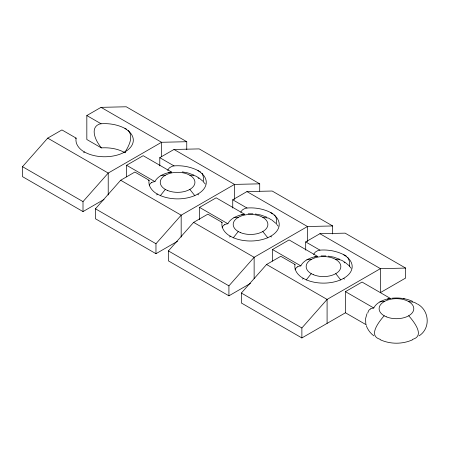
<?xml version="1.0" encoding="UTF-8"?>
<svg xmlns="http://www.w3.org/2000/svg" width="450" height="450" viewBox="0 0 450 450"><rect width="100%" height="100%" fill="white"/><g stroke="black" fill="none" stroke-linecap="round" stroke-linejoin="round"><path stroke-width="0.67" d="M367.847 313.088L367.886 312.649M349.335 266.136L349.436 261.281L347.873 257.597M276.306 224.404C276.919 221.377 276.851 217.89 274.838 215.376M203.31 182.481L203.614 177.694L202.343 173.897M104.017 199.446L83.008 211.579L22.5 176.648L22.5 166.68L47.711 138.127L61.926 129.926L76.168 138.144C74.812 143.691 79.419 149.377 84.347 151.914A28.682 16.56 0 0 0 124.909 151.914L125.494 152.797M177.576 241.222L155.964 253.699L95.456 218.768L95.456 208.8L120.668 180.248L134.882 172.046L149.124 180.27C147.769 185.811 152.376 191.498 157.303 194.034A28.682 16.56 0 0 0 197.865 194.034L198.45 194.917M250.532 283.343L228.921 295.819L168.412 260.887L168.412 250.92L193.624 222.373L207.838 214.166L222.081 222.39C220.725 227.936 225.332 233.618 230.259 236.154A28.682 16.56 0 0 0 270.821 236.154L271.406 237.037M366.491 324.934L345.448 312.784L301.877 337.944L241.369 303.007L241.369 293.04L266.58 264.493L280.794 256.286L295.037 264.51C293.692 270.146 298.311 275.715 303.216 278.274A28.682 16.56 0 0 0 343.777 278.274L344.363 279.163M367.959 312.238L368.865 310.258L370.361 308.998M222.143 227.61L222.953 226.018L224.449 224.758M295.099 269.73L295.909 268.138L297.405 266.878M167.664 170.353L169.273 167.951L171.804 166.427A29.728 17.162 60 0 1 174.026 165.898C182.678 165.195 191.498 166.972 199.125 171.118M149.304 185.124L150.216 183.639L151.493 182.638M313.633 254.458L315.186 252.191L317.717 250.672A29.728 17.162 60 0 1 319.939 250.138M366.969 313.706L365.574 318.639L365.805 323.961M240.733 212.203L242.325 209.981L244.761 208.547A29.728 17.162 60 0 1 246.982 208.018C255.409 207.377 264.077 208.935 271.524 212.991M83.762 152.797L84.347 151.914M156.718 194.917L157.303 194.034M229.674 237.037L230.259 236.154M302.631 279.163L303.216 278.274M124.836 152.37C128.678 146.312 133.639 137.447 128.588 130.742M160.273 195.761L165.319 189.405M233.229 237.881L238.275 231.525M306.186 280.001L311.231 273.651M384.188 315.771C379.502 321.081 367.47 335.745 380.143 339.317M83.008 211.579L83.008 201.611L108.219 173.064L161.544 142.279L186.756 141.716L186.756 149.687M155.964 253.699L155.964 243.731L181.176 215.184L234.501 184.399L259.712 183.836L259.712 191.143M228.921 295.819L228.921 285.857L254.132 257.304L307.457 226.519L332.668 225.956L332.668 233.927M301.877 337.944L301.877 327.977L327.088 299.424L380.413 268.639L405.624 268.076L405.624 278.044L380.413 292.601L380.413 268.639L319.905 233.708L305.696 241.909L305.696 250.127M419.034 335.874C430.774 328.511 429.497 310.433 417.493 304.031M124.476 152.449C117.467 148.59 109.243 147.403 101.334 147.887L86.828 139.506L86.828 115.549L101.036 107.342L126.248 106.779L186.756 141.716M126.579 165.274L143.179 155.689L171.523 172.058A23.456 13.545 0 0 0 154.924 181.637L126.579 165.274L126.579 176.873M159.784 165.881L159.784 157.669L173.993 149.462L199.204 148.899L259.712 183.836M199.536 207.394L216.135 197.814L244.479 214.178A23.456 13.545 0 0 0 227.88 223.757L199.536 207.394L199.536 219.673M232.74 208.007L232.74 199.789L246.949 191.588L272.16 191.025L332.668 225.956M272.492 249.519L289.091 239.934L317.436 256.298A23.456 13.545 0 0 0 300.836 265.882L272.492 249.519L272.492 261.113M345.448 291.639L362.053 282.054L390.392 298.418A23.456 13.545 0 0 0 373.793 308.002L345.448 291.639L345.448 312.784M412.74 339.705C402.553 344.368 390.353 344.368 380.166 339.705M412.762 339.317C425.436 335.745 413.404 321.081 408.724 315.771M391.725 298.249C398.835 297.461 406.221 298.423 412.74 301.427M101.334 147.881A30.994 17.893 60 0 1 98.826 144.36C94.961 138.876 90.596 127.896 98.848 124.307A29.728 17.162 60 0 1 101.07 123.772C109.547 123.12 118.237 124.729 125.724 128.796M248.158 213.801L252.922 213.801M321.114 255.921L325.879 255.921M319.905 233.708L345.116 233.145L405.624 268.076M189.855 175.241C193.072 175.185 197.061 175.539 198.883 178.611M262.811 217.361L268.515 218.076L271.029 219.623M335.767 259.481C338.985 259.431 342.979 259.779 344.796 262.851M408.724 301.601L414.428 302.316L416.942 303.868M182.312 171.889L187.684 172.862L193.871 175.061M255.268 214.009L260.64 214.982L266.827 217.181M328.224 256.129L333.596 257.102L339.784 259.301M403.447 298.598L404.168 298.71M305.696 241.909L319.939 250.132C328.545 249.452 337.331 251.184 344.925 255.308M271.749 213.086L272.509 213.458M126.056 128.942L126.703 129.274M345.037 255.358L345.358 255.521M272.616 213.519L272.942 213.711M101.036 107.342L161.544 142.279L161.544 156.651M173.993 149.462L234.501 184.399L234.501 199.457M246.949 191.588L307.457 226.519L307.457 241.577M86.828 115.549L101.07 123.772M159.784 157.669L174.026 165.893M232.74 199.789L246.982 208.013M47.711 138.127L108.219 173.064L108.219 194.968M120.668 180.248L181.176 215.184L181.176 237.088M193.624 222.373L254.132 257.304L254.132 278.528M266.58 264.493L327.088 299.424L327.088 323.387M22.5 166.68L83.008 201.611M95.456 208.8L155.964 243.731M168.412 250.92L228.921 285.857M241.369 293.04L301.877 327.977M345.898 255.831L346.314 256.112M200.093 171.658L200.503 171.939M344.537 261.911L348.834 265.455L351.141 268.239M271.581 219.791L275.878 223.335M198.624 177.666L202.922 181.215M373.871 335.874C370.457 333.298 367.762 329.788 366.294 325.766M128.132 130.297L128.498 130.652M274.41 214.892L274.753 215.274M335.767 273.651L340.808 280.001M262.811 231.525L267.851 237.881M189.855 189.405L194.895 195.761M277.138 224.809L278.184 226.119M204.182 182.689L205.228 183.999M202.039 173.458L202.269 173.784M379.856 301.905A45.383 26.201 60 0 1 384.193 301.624M387.411 299.166A26.241 15.154 60 0 1 390.403 298.44M370.344 308.964A25.796 14.895 60 0 1 373.804 308.031M343.777 254.857A28.682 16.56 0 0 1 343.777 278.274M294.322 264.628A29.728 17.162 60 0 1 295.037 264.516M306.9 259.779A45.383 26.201 60 0 1 311.237 259.504M314.64 256.967A26.241 15.154 60 0 1 317.447 256.32M297.388 266.844A25.796 14.895 60 0 1 300.848 265.905M270.821 212.737A28.682 16.56 0 0 1 270.821 236.154M221.226 222.536A29.728 17.162 60 0 1 222.081 222.39M160.987 175.539A45.383 26.201 60 0 1 165.324 175.264M168.727 172.721A26.241 15.154 60 0 1 171.534 172.074M151.476 182.604A25.796 14.895 60 0 1 154.935 181.665M124.909 128.492A28.682 16.56 0 0 1 124.909 151.914M75.313 138.296A29.728 17.162 60 0 1 76.168 138.15M233.944 217.659A45.383 26.201 60 0 1 238.281 217.384M241.684 214.847A26.241 15.154 60 0 1 244.491 214.194M224.432 224.724A25.796 14.895 60 0 1 227.891 223.785M197.865 170.612A28.682 16.56 0 0 1 197.865 194.034M148.41 180.388A29.728 17.162 60 0 1 149.124 180.27M386.274 316.8A17.348 10.018 0 0 0 413.707 309.718A17.348 10.018 0 0 0 389.379 299.543A17.348 10.018 0 0 0 386.274 316.8M313.318 274.674A17.348 10.018 0 0 0 340.751 267.598A17.348 10.018 0 0 0 316.423 257.423A17.348 10.018 0 0 0 313.318 274.674M167.406 190.434A17.348 10.018 0 0 0 194.839 183.358A17.348 10.018 0 0 0 170.511 173.177A17.348 10.018 0 0 0 167.406 190.434M240.362 232.554A17.348 10.018 0 0 0 267.795 225.478A17.348 10.018 0 0 0 243.467 215.297A17.348 10.018 0 0 0 240.362 232.554"/></g></svg>
